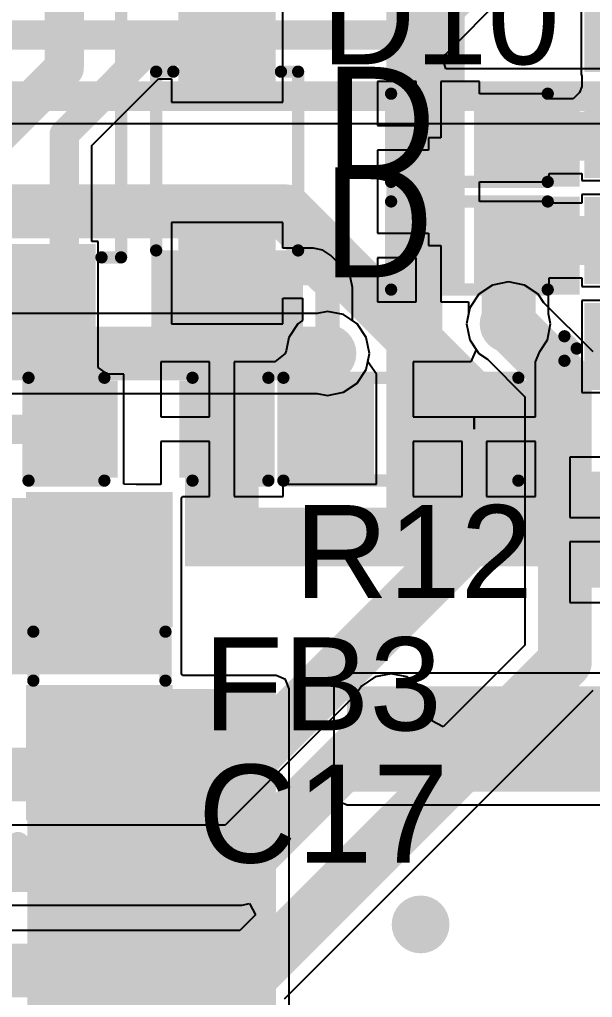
# Model space of a CAD drawing. Header units: millimetres. Extents: x -0.27 to 4.7, y -0.39 to 2.83.
# Drawn here: x 3.7332 to 3.9673, y 0.3139 to 0.7133 of the extents above; entities that cross this region are included whole.
import ezdxf

# ---------------------------------------------------------------- set-up
doc = ezdxf.new("R2010")
doc.units = ezdxf.units.MM
doc.header["$MEASUREMENT"] = 0
for name, color, linetype in [('BottomLayer', 5, 'Continuous'), ('BottomSolder', 6, 'Continuous'), ('TopLayer', 1, 'Continuous'), ('TopOverlay', 2, 'Continuous'), ('TopPaste', 8, 'Continuous'), ('TopSolder', 216, 'Continuous'), ('ViaHoleLayer', 16, 'Continuous')]:
    doc.layers.add(name, color=color, linetype=linetype)
doc.styles.add('Arial', font='', dxfattribs={"height": 0.2})
doc.styles.get('Arial').set_extended_font_data('Arial')

# ---------------------------------------------------------------- blocks, each defined once
blk = doc.blocks.new('14_TSSOP_52')
at = {"layer": 'TopLayer'}
for points in [[(-0.12992, 0.08563), (-0.08858, 0.08563), (-0.08858, 0.06791), (-0.12992, 0.06791)], [(0.08858, 0.08563), (0.12992, 0.08563), (0.12992, 0.06791), (0.08858, 0.06791)], [(-0.12992, 0.06004), (-0.08858, 0.06004), (-0.08858, 0.04232), (-0.12992, 0.04232)], [(0.08858, 0.06004), (0.12992, 0.06004), (0.12992, 0.04232), (0.08858, 0.04232)], [(-0.12992, 0.03445), (-0.08858, 0.03445), (-0.08858, 0.01673), (-0.12992, 0.01673)], [(0.08858, 0.03445), (0.12992, 0.03445), (0.12992, 0.01673), (0.08858, 0.01673)], [(-0.12992, 0.00886), (-0.08858, 0.00886), (-0.08858, -0.00886), (-0.12992, -0.00886)], [(0.08858, 0.00886), (0.12992, 0.00886), (0.12992, -0.00886), (0.08858, -0.00886)], [(-0.12992, -0.01673), (-0.08858, -0.01673), (-0.08858, -0.03445), (-0.12992, -0.03445)], [(0.08858, -0.01673), (0.12992, -0.01673), (0.12992, -0.03445), (0.08858, -0.03445)], [(-0.12992, -0.04232), (-0.08858, -0.04232), (-0.08858, -0.06004), (-0.12992, -0.06004)], [(0.08858, -0.04232), (0.12992, -0.04232), (0.12992, -0.06004), (0.08858, -0.06004)], [(-0.12992, -0.06791), (-0.08858, -0.06791), (-0.08858, -0.08563), (-0.12992, -0.08563)], [(0.08858, -0.06791), (0.12992, -0.06791), (0.12992, -0.08563), (0.08858, -0.08563)]]:
    blk.add_hatch(color=1, dxfattribs=at).paths.add_polyline_path(points)
at = {"layer": 'TopOverlay'}
blk.add_hatch(color=2, dxfattribs=at).paths.add_polyline_path([(-0.08402, 0.068), (-0.07302, 0.068), (-0.07302, 0.086), (-0.08402, 0.086)])
at = {"layer": 'TopPaste'}
for points in [[(-0.12992, 0.08563), (-0.08858, 0.08563), (-0.08858, 0.06791), (-0.12992, 0.06791)], [(0.08858, 0.08563), (0.12992, 0.08563), (0.12992, 0.06791), (0.08858, 0.06791)], [(-0.12992, 0.06004), (-0.08858, 0.06004), (-0.08858, 0.04232), (-0.12992, 0.04232)], [(0.08858, 0.06004), (0.12992, 0.06004), (0.12992, 0.04232), (0.08858, 0.04232)], [(-0.12992, 0.03445), (-0.08858, 0.03445), (-0.08858, 0.01673), (-0.12992, 0.01673)], [(0.08858, 0.03445), (0.12992, 0.03445), (0.12992, 0.01673), (0.08858, 0.01673)], [(-0.12992, 0.00886), (-0.08858, 0.00886), (-0.08858, -0.00886), (-0.12992, -0.00886)], [(0.08858, 0.00886), (0.12992, 0.00886), (0.12992, -0.00886), (0.08858, -0.00886)], [(-0.12992, -0.01673), (-0.08858, -0.01673), (-0.08858, -0.03445), (-0.12992, -0.03445)], [(0.08858, -0.01673), (0.12992, -0.01673), (0.12992, -0.03445), (0.08858, -0.03445)], [(-0.12992, -0.04232), (-0.08858, -0.04232), (-0.08858, -0.06004), (-0.12992, -0.06004)], [(0.08858, -0.04232), (0.12992, -0.04232), (0.12992, -0.06004), (0.08858, -0.06004)], [(-0.12992, -0.06791), (-0.08858, -0.06791), (-0.08858, -0.08563), (-0.12992, -0.08563)], [(0.08858, -0.06791), (0.12992, -0.06791), (0.12992, -0.08563), (0.08858, -0.08563)]]:
    blk.add_hatch(color=8, dxfattribs=at).paths.add_polyline_path(points)
at = {"layer": 'TopSolder'}
for points in [[(-0.13392, 0.08963), (-0.08458, 0.08963), (-0.08458, 0.06391), (-0.13392, 0.06391)], [(0.08458, 0.08963), (0.13392, 0.08963), (0.13392, 0.06391), (0.08458, 0.06391)], [(-0.13392, 0.06404), (-0.08458, 0.06404), (-0.08458, 0.03832), (-0.13392, 0.03832)], [(0.08458, 0.06404), (0.13392, 0.06404), (0.13392, 0.03832), (0.08458, 0.03832)], [(-0.13392, 0.03845), (-0.08458, 0.03845), (-0.08458, 0.01273), (-0.13392, 0.01273)], [(0.08458, 0.03845), (0.13392, 0.03845), (0.13392, 0.01273), (0.08458, 0.01273)], [(-0.13392, 0.01286), (-0.08458, 0.01286), (-0.08458, -0.01286), (-0.13392, -0.01286)], [(0.08458, 0.01286), (0.13392, 0.01286), (0.13392, -0.01286), (0.08458, -0.01286)], [(-0.13392, -0.01273), (-0.08458, -0.01273), (-0.08458, -0.03845), (-0.13392, -0.03845)], [(0.08458, -0.01273), (0.13392, -0.01273), (0.13392, -0.03845), (0.08458, -0.03845)], [(-0.13392, -0.03832), (-0.08458, -0.03832), (-0.08458, -0.06404), (-0.13392, -0.06404)], [(0.08458, -0.03832), (0.13392, -0.03832), (0.13392, -0.06404), (0.08458, -0.06404)], [(-0.13392, -0.06391), (-0.08458, -0.06391), (-0.08458, -0.08963), (-0.13392, -0.08963)], [(0.08458, -0.06391), (0.13392, -0.06391), (0.13392, -0.08963), (0.08458, -0.08963)]]:
    blk.add_hatch(color=216, dxfattribs=at).paths.add_polyline_path(points)
at = {"layer": 'TopOverlay'}
for points, const_width in [([(-0.09, 0.1), (-0.09, 0.092)], 0.005), ([(-0.09, 0.1), (0.09, 0.1)], 0.005), ([(0.09, 0.1), (0.09, 0.092)], 0.005), ([(-0.141, 0.082), (-0.141, 0.072)], 0.00787), ([(-0.141, 0.082), (-0.136, 0.077)], 0.00787), ([(-0.136, 0.077), (-0.141, 0.072)], 0.00787), ([(-0.09, -0.092), (-0.09, -0.1)], 0.005), ([(0.09, -0.092), (0.09, -0.1)], 0.005), ([(-0.09, -0.1), (0.09, -0.1)], 0.005)]:
    blk.add_lwpolyline(points, dxfattribs=dict(at, const_width=const_width))
for points, const_width in [([(-0.09125, 0.1, 1), (-0.08875, 0.1, 1)], 0.0025), ([(-0.09125, 0.1, 1), (-0.08875, 0.1, 1)], 0.0025), ([(0.08875, 0.1, 1), (0.09125, 0.1, 1)], 0.0025), ([(0.08875, 0.1, 1), (0.09125, 0.1, 1)], 0.0025), ([(-0.09125, 0.092, 1), (-0.08875, 0.092, 1)], 0.0025), ([(0.08875, 0.092, 1), (0.09125, 0.092, 1)], 0.0025), ([(-0.14297, 0.082, 1), (-0.13903, 0.082, 1)], 0.00394), ([(-0.14297, 0.082, 1), (-0.13903, 0.082, 1)], 0.00394), ([(-0.13797, 0.077, 1), (-0.13403, 0.077, 1)], 0.00394), ([(-0.13797, 0.077, 1), (-0.13403, 0.077, 1)], 0.00394), ([(-0.14297, 0.072, 1), (-0.13903, 0.072, 1)], 0.00394), ([(-0.14297, 0.072, 1), (-0.13903, 0.072, 1)], 0.00394), ([(-0.09125, -0.092, 1), (-0.08875, -0.092, 1)], 0.0025), ([(0.08875, -0.092, 1), (0.09125, -0.092, 1)], 0.0025), ([(-0.09125, -0.1, 1), (-0.08875, -0.1, 1)], 0.0025), ([(-0.09125, -0.1, 1), (-0.08875, -0.1, 1)], 0.0025), ([(0.08875, -0.1, 1), (0.09125, -0.1, 1)], 0.0025), ([(0.08875, -0.1, 1), (0.09125, -0.1, 1)], 0.0025)]:
    blk.add_lwpolyline(points, format="xyb", close=True, dxfattribs=dict(at, const_width=const_width))
blk = doc.blocks.new('R___0603_90')
at = {"layer": 'TopLayer'}
for points in [[(-0.015, 0.0175), (-0.015, -0.0175), (-0.045, -0.0175), (-0.045, 0.0175)], [(0.045, 0.0175), (0.045, -0.0175), (0.015, -0.0175), (0.015, 0.0175)]]:
    blk.add_hatch(color=1, dxfattribs=at).paths.add_polyline_path(points)
at = {"layer": 'TopPaste'}
for points in [[(-0.015, 0.0175), (-0.015, -0.0175), (-0.045, -0.0175), (-0.045, 0.0175)], [(0.045, 0.0175), (0.045, -0.0175), (0.015, -0.0175), (0.015, 0.0175)]]:
    blk.add_hatch(color=8, dxfattribs=at).paths.add_polyline_path(points)
at = {"layer": 'TopSolder'}
for points in [[(-0.011, 0.0215), (-0.011, -0.0215), (-0.049, -0.0215), (-0.049, 0.0215)], [(0.049, 0.0215), (0.049, -0.0215), (0.011, -0.0215), (0.011, 0.0215)]]:
    blk.add_hatch(color=216, dxfattribs=at).paths.add_polyline_path(points)
at = {"layer": 'TopOverlay', "const_width": 0.005}
for points in [[(-0.048, 0.021), (-0.048, -0.021)], [(0.048, 0.021), (-0.048, 0.021)], [(0.048, 0.021), (0.048, -0.021)], [(0.048, -0.021), (-0.048, -0.021)]]:
    blk.add_lwpolyline(points, dxfattribs=at)
at = {"layer": 'TopOverlay', "const_width": 0.0025}
for points in [[(-0.04925, 0.021, 1), (-0.04675, 0.021, 1)], [(-0.04925, 0.021, 1), (-0.04675, 0.021, 1)], [(0.04675, 0.021, 1), (0.04925, 0.021, 1)], [(0.04675, 0.021, 1), (0.04925, 0.021, 1)], [(-0.04925, -0.021, 1), (-0.04675, -0.021, 1)], [(-0.04925, -0.021, 1), (-0.04675, -0.021, 1)], [(0.04675, -0.021, 1), (0.04925, -0.021, 1)], [(0.04675, -0.021, 1), (0.04925, -0.021, 1)]]:
    blk.add_lwpolyline(points, format="xyb", close=True, dxfattribs=at)
blk = doc.blocks.new('DM3BT_DSF_PEJS_119')
at = {"layer": 'TopSolder'}
for points in [[(-0.21069, 0.32487), (-0.16332, 0.32487), (-0.16332, 0.26175), (-0.21069, 0.26175)], [(-0.12998, 0.26175), (-0.12998, 0.32487), (-0.09443, 0.32487), (-0.09443, 0.26175)], [(-0.08668, 0.26175), (-0.08668, 0.32487), (-0.05112, 0.32487), (-0.05112, 0.26175)], [(-0.04337, 0.26175), (-0.04337, 0.32487), (-0.00781, 0.32487), (-0.00781, 0.26175)], [(-0.00006, 0.26175), (-0.00006, 0.32487), (0.0355, 0.32487), (0.0355, 0.26175)]]:
    blk.add_hatch(color=216, dxfattribs=at).paths.add_polyline_path(points)
at = {"layer": 'TopOverlay', "const_width": 0.005}
for points in [[(-0.118, 0.333), (-0.113, 0.328)], [(-0.118, 0.333), (-0.108, 0.333)], [(-0.108, 0.333), (-0.113, 0.328)]]:
    blk.add_lwpolyline(points, dxfattribs=at)
at = {"layer": 'TopOverlay', "const_width": 0.0025}
for points in [[(-0.11925, 0.333, 1), (-0.11675, 0.333, 1)], [(-0.11925, 0.333, 1), (-0.11675, 0.333, 1)], [(-0.10925, 0.333, 1), (-0.10675, 0.333, 1)], [(-0.10925, 0.333, 1), (-0.10675, 0.333, 1)], [(-0.11425, 0.328, 1), (-0.11175, 0.328, 1)], [(-0.11425, 0.328, 1), (-0.11175, 0.328, 1)]]:
    blk.add_lwpolyline(points, format="xyb", close=True, dxfattribs=at)
blk = doc.blocks.new('I___0805_132')
at = {"layer": 'TopLayer'}
for points in [[(-0.06299, 0.02598), (-0.01575, 0.02598), (-0.01575, -0.02598), (-0.06299, -0.02598)], [(0.01575, 0.02598), (0.06299, 0.02598), (0.06299, -0.02598), (0.01575, -0.02598)]]:
    blk.add_hatch(color=1, dxfattribs=at).paths.add_polyline_path(points)
at = {"layer": 'TopPaste'}
for points in [[(-0.06299, 0.02598), (-0.01575, 0.02598), (-0.01575, -0.02598), (-0.06299, -0.02598)], [(0.01575, 0.02598), (0.06299, 0.02598), (0.06299, -0.02598), (0.01575, -0.02598)]]:
    blk.add_hatch(color=8, dxfattribs=at).paths.add_polyline_path(points)
at = {"layer": 'TopSolder'}
for points in [[(-0.06699, 0.02998), (-0.01175, 0.02998), (-0.01175, -0.02998), (-0.06699, -0.02998)], [(0.01175, 0.02998), (0.06699, 0.02998), (0.06699, -0.02998), (0.01175, -0.02998)]]:
    blk.add_hatch(color=216, dxfattribs=at).paths.add_polyline_path(points)
at = {"layer": 'TopOverlay', "const_width": 0.005}
for points in [[(-0.01, 0.027), (0.01, 0.027)], [(-0.01, -0.027), (0.01, -0.027)]]:
    blk.add_lwpolyline(points, dxfattribs=at)
at = {"layer": 'TopOverlay', "const_width": 0.0025}
for points in [[(-0.01125, 0.027, 1), (-0.00875, 0.027, 1)], [(0.00875, 0.027, 1), (0.01125, 0.027, 1)], [(-0.01125, -0.027, 1), (-0.00875, -0.027, 1)], [(0.00875, -0.027, 1), (0.01125, -0.027, 1)]]:
    blk.add_lwpolyline(points, format="xyb", close=True, dxfattribs=at)
blk = doc.blocks.new('DFN1006_2L__141')
at = {"layer": 'TopLayer'}
for points in [[(-0.02756, 0.01299), (-0.00591, 0.01299), (-0.00591, -0.01299), (-0.02756, -0.01299)], [(0.00591, 0.01299), (0.02756, 0.01299), (0.02756, -0.01299), (0.00591, -0.01299)]]:
    blk.add_hatch(color=1, dxfattribs=at).paths.add_polyline_path(points)
at = {"layer": 'TopOverlay'}
blk.add_hatch(color=2, dxfattribs=at).paths.add_polyline_path([(-0.045, -0.02), (-0.032, -0.02), (-0.032, 0.02), (-0.045, 0.02)])
at = {"layer": 'TopPaste'}
for points in [[(-0.02756, 0.01299), (-0.00591, 0.01299), (-0.00591, -0.01299), (-0.02756, -0.01299)], [(0.00591, 0.01299), (0.02756, 0.01299), (0.02756, -0.01299), (0.00591, -0.01299)]]:
    blk.add_hatch(color=8, dxfattribs=at).paths.add_polyline_path(points)
at = {"layer": 'TopSolder'}
for points in [[(-0.03156, 0.01699), (-0.00191, 0.01699), (-0.00191, -0.01699), (-0.03156, -0.01699)], [(0.00191, 0.01699), (0.03156, 0.01699), (0.03156, -0.01699), (0.00191, -0.01699)]]:
    blk.add_hatch(color=216, dxfattribs=at).paths.add_polyline_path(points)
at = {"layer": 'TopOverlay', "const_width": 0.005}
for points in [[(0.032, 0.018), (-0.032, 0.018)], [(-0.032, 0.018), (-0.032, -0.018)], [(0.032, 0.018), (0.032, -0.018)], [(0.032, -0.018), (-0.032, -0.018)]]:
    blk.add_lwpolyline(points, dxfattribs=at)
at = {"layer": 'TopOverlay', "const_width": 0.0025}
for points in [[(-0.03325, 0.018, 1), (-0.03075, 0.018, 1)], [(-0.03325, 0.018, 1), (-0.03075, 0.018, 1)], [(0.03075, 0.018, 1), (0.03325, 0.018, 1)], [(0.03075, 0.018, 1), (0.03325, 0.018, 1)], [(-0.03325, -0.018, 1), (-0.03075, -0.018, 1)], [(-0.03325, -0.018, 1), (-0.03075, -0.018, 1)], [(0.03075, -0.018, 1), (0.03325, -0.018, 1)], [(0.03075, -0.018, 1), (0.03325, -0.018, 1)]]:
    blk.add_lwpolyline(points, format="xyb", close=True, dxfattribs=at)
blk = doc.blocks.new('DFN1006_2L__142')
at = {"layer": 'TopLayer'}
for points in [[(-0.02756, 0.01299), (-0.00591, 0.01299), (-0.00591, -0.01299), (-0.02756, -0.01299)], [(0.00591, 0.01299), (0.02756, 0.01299), (0.02756, -0.01299), (0.00591, -0.01299)]]:
    blk.add_hatch(color=1, dxfattribs=at).paths.add_polyline_path(points)
at = {"layer": 'TopOverlay'}
blk.add_hatch(color=2, dxfattribs=at).paths.add_polyline_path([(-0.045, -0.02), (-0.032, -0.02), (-0.032, 0.02), (-0.045, 0.02)])
at = {"layer": 'TopPaste'}
for points in [[(-0.02756, 0.01299), (-0.00591, 0.01299), (-0.00591, -0.01299), (-0.02756, -0.01299)], [(0.00591, 0.01299), (0.02756, 0.01299), (0.02756, -0.01299), (0.00591, -0.01299)]]:
    blk.add_hatch(color=8, dxfattribs=at).paths.add_polyline_path(points)
at = {"layer": 'TopSolder'}
for points in [[(-0.03156, 0.01699), (-0.00191, 0.01699), (-0.00191, -0.01699), (-0.03156, -0.01699)], [(0.00191, 0.01699), (0.03156, 0.01699), (0.03156, -0.01699), (0.00191, -0.01699)]]:
    blk.add_hatch(color=216, dxfattribs=at).paths.add_polyline_path(points)
at = {"layer": 'TopOverlay', "const_width": 0.005}
for points in [[(0.032, 0.018), (-0.032, 0.018)], [(-0.032, 0.018), (-0.032, -0.018)], [(0.032, 0.018), (0.032, -0.018)], [(0.032, -0.018), (-0.032, -0.018)]]:
    blk.add_lwpolyline(points, dxfattribs=at)
at = {"layer": 'TopOverlay', "const_width": 0.0025}
for points in [[(-0.03325, 0.018, 1), (-0.03075, 0.018, 1)], [(-0.03325, 0.018, 1), (-0.03075, 0.018, 1)], [(0.03075, 0.018, 1), (0.03325, 0.018, 1)], [(0.03075, 0.018, 1), (0.03325, 0.018, 1)], [(-0.03325, -0.018, 1), (-0.03075, -0.018, 1)], [(-0.03325, -0.018, 1), (-0.03075, -0.018, 1)], [(0.03075, -0.018, 1), (0.03325, -0.018, 1)], [(0.03075, -0.018, 1), (0.03325, -0.018, 1)]]:
    blk.add_lwpolyline(points, format="xyb", close=True, dxfattribs=at)
blk = doc.blocks.new('SOD_323_157')
at = {"layer": 'TopLayer'}
for points in [[(-0.02953, -0.01772), (-0.06102, -0.01772), (-0.06102, 0.01772), (-0.02953, 0.01772)], [(0.06102, -0.01772), (0.02953, -0.01772), (0.02953, 0.01772), (0.06102, 0.01772)]]:
    blk.add_hatch(color=1, dxfattribs=at).paths.add_polyline_path(points)
at = {"layer": 'TopOverlay'}
for points in [[(-0.079, 0.019), (-0.036, 0.019), (-0.036, 0.031), (-0.079, 0.031)], [(-0.079, -0.02), (-0.062, -0.02), (-0.062, 0.02), (-0.079, 0.02)], [(-0.079, -0.031), (-0.036, -0.031), (-0.036, -0.019), (-0.079, -0.019)]]:
    blk.add_hatch(color=2, dxfattribs=at).paths.add_polyline_path(points)
at = {"layer": 'TopPaste'}
for points in [[(-0.02953, -0.01772), (-0.06102, -0.01772), (-0.06102, 0.01772), (-0.02953, 0.01772)], [(0.06102, -0.01772), (0.02953, -0.01772), (0.02953, 0.01772), (0.06102, 0.01772)]]:
    blk.add_hatch(color=8, dxfattribs=at).paths.add_polyline_path(points)
at = {"layer": 'TopSolder'}
for points in [[(-0.02736, -0.01988), (-0.06319, -0.01988), (-0.06319, 0.01988), (-0.02736, 0.01988)], [(0.06319, -0.01988), (0.02736, -0.01988), (0.02736, 0.01988), (0.06319, 0.01988)]]:
    blk.add_hatch(color=216, dxfattribs=at).paths.add_polyline_path(points)
at = {"layer": 'TopOverlay', "const_width": 0.005}
for points in [[(-0.036, 0.029), (0.037, 0.029)], [(0.037, 0.029), (0.037, 0.022)], [(0.037, -0.022), (0.037, -0.029)], [(-0.036, -0.029), (0.037, -0.029)]]:
    blk.add_lwpolyline(points, dxfattribs=at)
at = {"layer": 'TopOverlay', "const_width": 0.0025}
for points in [[(-0.03725, 0.029, 1), (-0.03475, 0.029, 1)], [(0.03575, 0.029, 1), (0.03825, 0.029, 1)], [(0.03575, 0.029, 1), (0.03825, 0.029, 1)], [(0.03575, 0.022, 1), (0.03825, 0.022, 1)], [(0.03575, -0.022, 1), (0.03825, -0.022, 1)], [(-0.03725, -0.029, 1), (-0.03475, -0.029, 1)], [(0.03575, -0.029, 1), (0.03825, -0.029, 1)], [(0.03575, -0.029, 1), (0.03825, -0.029, 1)]]:
    blk.add_lwpolyline(points, format="xyb", close=True, dxfattribs=at)
blk = doc.blocks.new('C___0603_208')
at = {"layer": 'TopLayer'}
for points in [[(-0.015, 0.0175), (-0.015, -0.0175), (-0.045, -0.0175), (-0.045, 0.0175)], [(0.045, 0.0175), (0.045, -0.0175), (0.015, -0.0175), (0.015, 0.0175)]]:
    blk.add_hatch(color=1, dxfattribs=at).paths.add_polyline_path(points)
at = {"layer": 'TopPaste'}
for points in [[(-0.015, 0.0175), (-0.015, -0.0175), (-0.045, -0.0175), (-0.045, 0.0175)], [(0.045, 0.0175), (0.045, -0.0175), (0.015, -0.0175), (0.015, 0.0175)]]:
    blk.add_hatch(color=8, dxfattribs=at).paths.add_polyline_path(points)
at = {"layer": 'TopSolder'}
for points in [[(-0.01264, 0.01986), (-0.01264, -0.01986), (-0.04736, -0.01986), (-0.04736, 0.01986)], [(0.04736, 0.01986), (0.04736, -0.01986), (0.01264, -0.01986), (0.01264, 0.01986)]]:
    blk.add_hatch(color=216, dxfattribs=at).paths.add_polyline_path(points)
at = {"layer": 'TopOverlay', "const_width": 0.005}
for points in [[(-0.049, 0.021), (-0.049, -0.021)], [(-0.018, 0.021), (-0.049, 0.021)], [(0.049, 0.021), (0.018, 0.021)], [(0.049, 0.021), (0.049, -0.021)], [(-0.018, -0.021), (-0.049, -0.021)], [(0.049, -0.021), (0.018, -0.021)]]:
    blk.add_lwpolyline(points, dxfattribs=at)
at = {"layer": 'TopOverlay', "const_width": 0.0025}
for points in [[(-0.05025, 0.021, 1), (-0.04775, 0.021, 1)], [(-0.05025, 0.021, 1), (-0.04775, 0.021, 1)], [(-0.01925, 0.021, 1), (-0.01675, 0.021, 1)], [(0.01675, 0.021, 1), (0.01925, 0.021, 1)], [(0.04775, 0.021, 1), (0.05025, 0.021, 1)], [(0.04775, 0.021, 1), (0.05025, 0.021, 1)], [(-0.05025, -0.021, 1), (-0.04775, -0.021, 1)], [(-0.05025, -0.021, 1), (-0.04775, -0.021, 1)], [(-0.01925, -0.021, 1), (-0.01675, -0.021, 1)], [(0.01675, -0.021, 1), (0.01925, -0.021, 1)], [(0.04775, -0.021, 1), (0.05025, -0.021, 1)], [(0.04775, -0.021, 1), (0.05025, -0.021, 1)]]:
    blk.add_lwpolyline(points, format="xyb", close=True, dxfattribs=at)

msp = doc.modelspace()

# ---------------------------------------------------------------- hatches: boundary and pattern name
at = {"layer": 'BottomLayer'}
h = msp.add_hatch(color=5, dxfattribs=at)
edge = h.paths.add_edge_path()
edge.add_arc((3.933, 0.589), 0.01181, 0, 360)
h = msp.add_hatch(color=5, dxfattribs=at)
edge = h.paths.add_edge_path()
edge.add_arc((3.859, 0.57693), 0.01181, 0, 360)
h = msp.add_hatch(color=5, dxfattribs=at)
edge = h.paths.add_edge_path()
edge.add_arc((3.81586, 0.505), 0.01181, 0, 360)
h = msp.add_hatch(color=5, dxfattribs=at)
edge = h.paths.add_edge_path()
edge.add_arc((3.921, 0.505), 0.01181, 0, 360)
h = msp.add_hatch(color=5, dxfattribs=at)
edge = h.paths.add_edge_path()
edge.add_arc((3.885, 0.429), 0.01181, 0, 360)
h = msp.add_hatch(color=5, dxfattribs=at)
edge = h.paths.add_edge_path()
edge.add_arc((3.89705, 0.34377), 0.01181, 0, 360)
at = {"layer": 'BottomSolder'}
h = msp.add_hatch(color=6, dxfattribs=at)
edge = h.paths.add_edge_path()
edge.add_arc((3.933, 0.589), 0.00591, 0, 360)
h = msp.add_hatch(color=6, dxfattribs=at)
edge = h.paths.add_edge_path()
edge.add_arc((3.859, 0.57693), 0.00591, 0, 360)
h = msp.add_hatch(color=6, dxfattribs=at)
edge = h.paths.add_edge_path()
edge.add_arc((3.81586, 0.505), 0.00591, 0, 360)
h = msp.add_hatch(color=6, dxfattribs=at)
edge = h.paths.add_edge_path()
edge.add_arc((3.921, 0.505), 0.00591, 0, 360)
h = msp.add_hatch(color=6, dxfattribs=at)
edge = h.paths.add_edge_path()
edge.add_arc((3.885, 0.429), 0.00591, 0, 360)
h = msp.add_hatch(color=6, dxfattribs=at)
edge = h.paths.add_edge_path()
edge.add_arc((3.89705, 0.34377), 0.00591, 0, 360)
at = {"layer": 'TopLayer'}
for points in [[(3.883, 0.603), (3.915, 0.603), (3.915, 0.857), (3.883, 0.857)], [(3.883, 0.503), (3.906, 0.503), (3.906, 0.621), (3.883, 0.621)], [(3.9, 0.48994), (3.946, 0.48994), (3.946, 0.56594), (3.9, 0.56594)], [(3.68482, 0.44595), (3.794, 0.44595), (3.794, 0.51795), (3.68482, 0.51795)], [(3.80086, 0.48994), (3.906, 0.48994), (3.906, 0.514), (3.80086, 0.514)], [(3.73642, 0.19195), (3.838, 0.19195), (3.838, 0.43995), (3.73642, 0.43995)], [(4.37, 0.398), (4.37, 0.441), (3.867, 0.441), (3.867, 0.398)]]:
    msp.add_hatch(color=1, dxfattribs=at).paths.add_polyline_path(points)
h = msp.add_hatch(color=1, dxfattribs=at)
edge = h.paths.add_edge_path()
edge.add_arc((3.933, 0.589), 0.01181, 0, 360)
h = msp.add_hatch(color=1, dxfattribs=at)
edge = h.paths.add_edge_path()
edge.add_arc((3.859, 0.57693), 0.01181, 0, 360)
h = msp.add_hatch(color=1, dxfattribs=at)
edge = h.paths.add_edge_path()
edge.add_arc((3.81586, 0.505), 0.01181, 0, 360)
h = msp.add_hatch(color=1, dxfattribs=at)
edge = h.paths.add_edge_path()
edge.add_arc((3.921, 0.505), 0.01181, 0, 360)
h = msp.add_hatch(color=1, dxfattribs=at)
edge = h.paths.add_edge_path()
edge.add_arc((3.885, 0.429), 0.01181, 0, 360)
h = msp.add_hatch(color=1, dxfattribs=at)
edge = h.paths.add_edge_path()
edge.add_arc((3.89705, 0.34377), 0.01181, 0, 360)
at = {"layer": 'TopSolder'}
h = msp.add_hatch(color=216, dxfattribs=at)
edge = h.paths.add_edge_path()
edge.add_arc((3.933, 0.589), 0.00591, 0, 360)
h = msp.add_hatch(color=216, dxfattribs=at)
edge = h.paths.add_edge_path()
edge.add_arc((3.859, 0.57693), 0.00591, 0, 360)
h = msp.add_hatch(color=216, dxfattribs=at)
edge = h.paths.add_edge_path()
edge.add_arc((3.81586, 0.505), 0.00591, 0, 360)
h = msp.add_hatch(color=216, dxfattribs=at)
edge = h.paths.add_edge_path()
edge.add_arc((3.921, 0.505), 0.00591, 0, 360)
h = msp.add_hatch(color=216, dxfattribs=at)
edge = h.paths.add_edge_path()
edge.add_arc((3.885, 0.429), 0.00591, 0, 360)
h = msp.add_hatch(color=216, dxfattribs=at)
edge = h.paths.add_edge_path()
edge.add_arc((3.89705, 0.34377), 0.00591, 0, 360)
at = {"layer": 'ViaHoleLayer'}
h = msp.add_hatch(color=16, dxfattribs=at)
edge = h.paths.add_edge_path()
edge.add_arc((3.933, 0.589), 0.00591, 0, 360)
h = msp.add_hatch(color=16, dxfattribs=at)
edge = h.paths.add_edge_path()
edge.add_arc((3.859, 0.57693), 0.00591, 0, 360)
h = msp.add_hatch(color=16, dxfattribs=at)
edge = h.paths.add_edge_path()
edge.add_arc((3.81586, 0.505), 0.00591, 0, 360)
h = msp.add_hatch(color=16, dxfattribs=at)
edge = h.paths.add_edge_path()
edge.add_arc((3.921, 0.505), 0.00591, 0, 360)
h = msp.add_hatch(color=16, dxfattribs=at)
edge = h.paths.add_edge_path()
edge.add_arc((3.885, 0.429), 0.00591, 0, 360)
h = msp.add_hatch(color=16, dxfattribs=at)
edge = h.paths.add_edge_path()
edge.add_arc((3.89705, 0.34377), 0.00591, 0, 360)

# ---------------------------------------------------------------- linework, layer by layer
at = {"layer": 'BottomLayer'}
for p, q in [((3.90716, 0.69907), (3.94393, 0.73584)), ((3.90588, 0.69822), (3.90716, 0.69907)), ((3.9074, 0.69322), (3.90588, 0.69822)), ((3.97123, 0.69322), (3.9074, 0.69322)), ((3.71372, 0.67078), (3.97587, 0.67078)), ((3.92644, 0.60484), (3.92088, 0.60112)), ((3.933, 0.60614), (3.92644, 0.60484)), ((3.93956, 0.60484), (3.933, 0.60614)), ((3.94512, 0.60112), (3.93956, 0.60484)), ((3.92088, 0.60112), (3.91716, 0.59556)), ((3.94747, 0.5976), (3.94512, 0.60112)), ((3.91716, 0.59556), (3.91586, 0.589)), ((3.96754, 0.57754), (3.94747, 0.5976)), ((3.85484, 0.59325), (3.64581, 0.59325)), ((3.859, 0.59407), (3.85484, 0.59325)), ((3.86556, 0.59277), (3.859, 0.59407)), ((3.87112, 0.58905), (3.86556, 0.59277)), ((3.87484, 0.58349), (3.87112, 0.58905)), ((3.91586, 0.589), (3.91716, 0.58244)), ((3.87614, 0.57693), (3.87484, 0.58349)), ((3.91716, 0.58244), (3.92088, 0.57688)), ((3.87484, 0.57037), (3.87614, 0.57693)), ((3.92088, 0.57688), (3.9244, 0.57453)), ((3.9244, 0.57453), (3.93969, 0.55924)), ((3.87112, 0.56481), (3.87484, 0.57037)), ((3.86556, 0.5611), (3.87112, 0.56481)), ((3.65256, 0.56062), (3.85484, 0.56062)), ((3.85484, 0.56062), (3.859, 0.55979)), ((3.859, 0.55979), (3.86556, 0.5611)), ((3.93969, 0.55924), (3.93969, 0.45776)), ((3.93969, 0.45776), (3.90632, 0.42439)), ((3.87844, 0.44484), (3.87288, 0.44112)), ((3.885, 0.44614), (3.87844, 0.44484)), ((3.89156, 0.44484), (3.885, 0.44614)), ((3.89712, 0.44112), (3.89156, 0.44484)), ((3.84148, 0.31341), (3.96754, 0.43946)), ((3.87288, 0.44112), (3.87053, 0.4376)), ((3.90084, 0.43556), (3.89712, 0.44112)), ((3.87053, 0.4376), (3.81719, 0.38426)), ((3.90214, 0.429), (3.90084, 0.43556)), ((3.90171, 0.42686), (3.90214, 0.429)), ((3.90632, 0.42439), (3.90171, 0.42686)), ((3.81719, 0.38426), (3.48328, 0.38426)), ((3.25116, 0.35164), (3.82395, 0.35164)), ((3.82395, 0.35164), (3.82713, 0.35227)), ((3.82713, 0.35227), (3.82959, 0.34766)), ((3.82959, 0.34766), (3.82319, 0.34126)), ((3.82319, 0.34126), (3.47898, 0.34126))]:
    msp.add_line(p, q, dxfattribs=at)
for points, const_width in [([(3.89923, 0.707), (3.936, 0.74377)], 0.012), ([(3.673, 0.707), (3.89923, 0.707)], 0.012), ([(3.701, 0.682), (3.97587, 0.682)], 0.012), ([(3.661, 0.63495), (3.84205, 0.63495)], 0.022), ([(3.84205, 0.63495), (3.921, 0.556)], 0.022), ([(3.933, 0.589), (3.956, 0.566)], 0.022), ([(3.64581, 0.57693), (3.859, 0.57693)], 0.022), ([(3.956, 0.451), (3.956, 0.566)], 0.022), ([(3.921, 0.505), (3.921, 0.556)], 0.022), ([(3.82106, 0.405), (3.921, 0.50494)], 0.022), ([(3.921, 0.50494), (3.921, 0.505)], 0.022), ([(3.82995, 0.32495), (3.956, 0.451)], 0.022), ([(3.82395, 0.36795), (3.885, 0.429)], 0.022), ([(3.679, 0.405), (3.82106, 0.405)], 0.022), ([(3.247, 0.36795), (3.82395, 0.36795)], 0.022), ([(3.47482, 0.32495), (3.82995, 0.32495)], 0.022)]:
    msp.add_lwpolyline(points, dxfattribs=dict(at, const_width=const_width))
for points, const_width in [([(3.89623, 0.707, 1), (3.90223, 0.707, 1)], 0.006), ([(3.89623, 0.707, 1), (3.90223, 0.707, 1)], 0.006), ([(3.83655, 0.63495, 1), (3.84755, 0.63495, 1)], 0.011), ([(3.83655, 0.63495, 1), (3.84755, 0.63495, 1)], 0.011), ([(3.9275, 0.589, 1), (3.9385, 0.589, 1)], 0.011), ([(3.8535, 0.57693, 1), (3.8645, 0.57693, 1)], 0.011), ([(3.9505, 0.566, 1), (3.9615, 0.566, 1)], 0.011), ([(3.9505, 0.566, 1), (3.9615, 0.566, 1)], 0.011), ([(3.9155, 0.556, 1), (3.9265, 0.556, 1)], 0.011), ([(3.9155, 0.556, 1), (3.9265, 0.556, 1)], 0.011), ([(3.9155, 0.505, 1), (3.9265, 0.505, 1)], 0.011), ([(3.9155, 0.505, 1), (3.9265, 0.505, 1)], 0.011), ([(3.9155, 0.50494, 1), (3.9265, 0.50494, 1)], 0.011), ([(3.9155, 0.50494, 1), (3.9265, 0.50494, 1)], 0.011), ([(3.9505, 0.451, 1), (3.9615, 0.451, 1)], 0.011), ([(3.9505, 0.451, 1), (3.9615, 0.451, 1)], 0.011), ([(3.8795, 0.429, 1), (3.8905, 0.429, 1)], 0.011), ([(3.81556, 0.405, 1), (3.82656, 0.405, 1)], 0.011), ([(3.81556, 0.405, 1), (3.82656, 0.405, 1)], 0.011), ([(3.81845, 0.36795, 1), (3.82945, 0.36795, 1)], 0.011), ([(3.81845, 0.36795, 1), (3.82945, 0.36795, 1)], 0.011), ([(3.82445, 0.32495, 1), (3.83545, 0.32495, 1)], 0.011), ([(3.82445, 0.32495, 1), (3.83545, 0.32495, 1)], 0.011)]:
    msp.add_lwpolyline(points, format="xyb", close=True, dxfattribs=dict(at, const_width=const_width))
at = {"layer": 'TopLayer'}
for p, q in [((3.96259, 0.724), (3.96259, 0.691)), ((3.84072, 0.67953), (3.84072, 0.71764)), ((3.96259, 0.691), (3.96295, 0.69013)), ((3.76267, 0.66181), (3.78992, 0.68906)), ((3.78992, 0.68906), (3.79528, 0.68906)), ((3.79528, 0.68906), (3.79528, 0.67953)), ((3.89527, 0.68799), (3.87944, 0.68799)), ((3.87944, 0.68799), (3.87944, 0.67)), ((3.89527, 0.67), (3.89527, 0.68799)), ((3.92109, 0.68799), (3.90527, 0.68799)), ((3.90527, 0.68799), (3.90527, 0.665)), ((3.92109, 0.68299), (3.92109, 0.68799)), ((3.96295, 0.69013), (3.96295, 0.68597)), ((3.94956, 0.68299), (3.92109, 0.68299)), ((3.94956, 0.68097), (3.94956, 0.68299)), ((3.96196, 0.68352), (3.95942, 0.68097)), ((3.96295, 0.68597), (3.96196, 0.68352)), ((3.79528, 0.67953), (3.84072, 0.67953)), ((3.95942, 0.68097), (3.94956, 0.68097)), ((3.87944, 0.67), (3.89527, 0.67)), ((3.90527, 0.665), (3.90027, 0.665)), ((3.90027, 0.665), (3.90027, 0.66)), ((3.76267, 0.62258), (3.76267, 0.66181)), ((3.90027, 0.66), (3.87944, 0.66)), ((3.87944, 0.66), (3.87944, 0.64201)), ((3.92109, 0.63899), (3.92109, 0.64701)), ((3.92109, 0.64701), (3.94956, 0.64701)), ((3.94956, 0.64701), (3.94956, 0.65039)), ((3.94956, 0.65039), (3.96296, 0.65039)), ((3.96296, 0.65039), (3.96296, 0.64758)), ((3.96296, 0.64758), (4.02807, 0.64758)), ((3.87944, 0.64201), (3.87944, 0.626)), ((3.94956, 0.63899), (3.92109, 0.63899)), ((3.94956, 0.63834), (3.94956, 0.63899)), ((4.02807, 0.64183), (3.96296, 0.64183)), ((3.96296, 0.64183), (3.96296, 0.63834)), ((3.96296, 0.63834), (3.94956, 0.63834)), ((3.84072, 0.63047), (3.79528, 0.63047)), ((3.79528, 0.63047), (3.79528, 0.58898)), ((3.84072, 0.61992), (3.84072, 0.63047)), ((3.87944, 0.626), (3.90027, 0.626)), ((3.90027, 0.626), (3.90027, 0.621)), ((3.76531, 0.62258), (3.76267, 0.62258)), ((3.76531, 0.57124), (3.76531, 0.62258)), ((3.85314, 0.61992), (3.84072, 0.61992)), ((3.85704, 0.61914), (3.85314, 0.61992)), ((3.86035, 0.61693), (3.85704, 0.61914)), ((3.90027, 0.621), (3.90527, 0.621)), ((3.90527, 0.621), (3.90527, 0.59801)), ((3.86621, 0.61108), (3.86035, 0.61693)), ((3.89527, 0.616), (3.87944, 0.616)), ((3.87944, 0.616), (3.87944, 0.59801)), ((3.89527, 0.59801), (3.89527, 0.616)), ((3.86842, 0.60777), (3.86621, 0.61108)), ((3.8692, 0.60387), (3.86842, 0.60777)), ((3.94956, 0.60301), (3.94956, 0.60776)), ((3.94956, 0.60776), (3.96296, 0.60776)), ((3.96296, 0.60776), (3.96296, 0.60427)), ((3.8692, 0.59034), (3.8692, 0.60387)), ((3.94931, 0.59316), (3.94931, 0.60301)), ((3.94931, 0.60301), (3.94956, 0.60301)), ((3.96296, 0.60427), (4.02807, 0.60427)), ((3.84072, 0.58898), (3.84072, 0.59953)), ((3.84072, 0.59953), (3.8488, 0.59953)), ((3.8488, 0.59953), (3.8488, 0.59034)), ((3.87944, 0.59801), (3.89527, 0.59801)), ((3.90527, 0.59801), (3.91669, 0.59801)), ((3.91669, 0.59801), (3.91669, 0.59316)), ((4.02807, 0.59852), (3.96296, 0.59852)), ((3.96296, 0.59852), (3.96296, 0.56096)), ((3.91669, 0.59316), (3.91586, 0.589)), ((3.95014, 0.589), (3.94931, 0.59316)), ((3.79528, 0.58898), (3.84072, 0.58898)), ((3.84688, 0.58905), (3.84316, 0.58349)), ((3.8488, 0.59034), (3.84688, 0.58905)), ((3.87112, 0.58905), (3.8692, 0.59034)), ((3.87484, 0.58349), (3.87112, 0.58905)), ((3.91586, 0.589), (3.91716, 0.58244)), ((3.94884, 0.58244), (3.95014, 0.589)), ((3.84316, 0.58349), (3.84207, 0.578)), ((3.87614, 0.57693), (3.87484, 0.58349)), ((3.91716, 0.58244), (3.9198, 0.5785)), ((3.94573, 0.57779), (3.94884, 0.58244)), ((3.84177, 0.57686), (3.83744, 0.5735)), ((3.84207, 0.578), (3.84177, 0.57686)), ((3.87546, 0.5735), (3.87614, 0.57693)), ((3.9198, 0.5785), (3.91762, 0.5735)), ((3.944, 0.5735), (3.94573, 0.57779)), ((3.76918, 0.5685), (3.76531, 0.57124)), ((3.81086, 0.5735), (3.79086, 0.5735)), ((3.79086, 0.5735), (3.79086, 0.551)), ((3.81086, 0.551), (3.81086, 0.5735)), ((3.83744, 0.5735), (3.82086, 0.5735)), ((3.82086, 0.5735), (3.82086, 0.546)), ((3.879, 0.5685), (3.87546, 0.5735)), ((3.91762, 0.5735), (3.894, 0.5735)), ((3.894, 0.5735), (3.894, 0.551)), ((3.944, 0.551), (3.944, 0.5735)), ((3.944, 0.5735), (3.944, 0.5735)), ((3.77586, 0.5685), (3.76918, 0.5685)), ((3.77586, 0.5235), (3.77586, 0.5685)), ((3.879, 0.5235), (3.879, 0.5685)), ((3.879, 0.5685), (3.879, 0.5685)), ((3.96296, 0.56096), (4.02807, 0.56096)), ((3.79086, 0.551), (3.81086, 0.551)), ((3.894, 0.551), (3.919, 0.551)), ((3.919, 0.551), (3.919, 0.546)), ((3.919, 0.546), (3.919, 0.551)), ((3.919, 0.551), (3.944, 0.551)), ((3.82086, 0.546), (3.82086, 0.5185)), ((3.919, 0.546), (3.919, 0.546)), ((3.81086, 0.541), (3.79086, 0.541)), ((3.79086, 0.541), (3.79086, 0.52336)), ((3.81086, 0.5185), (3.81086, 0.541)), ((3.914, 0.541), (3.894, 0.541)), ((3.894, 0.541), (3.894, 0.5185)), ((3.914, 0.5185), (3.914, 0.541)), ((3.944, 0.541), (3.924, 0.541)), ((3.924, 0.541), (3.924, 0.5185)), ((3.944, 0.5185), (3.944, 0.541)), ((3.99052, 0.53463), (3.95796, 0.53463)), ((3.95796, 0.53463), (3.95796, 0.50994)), ((3.7808, 0.52336), (3.77586, 0.5235)), ((3.79086, 0.52336), (3.7808, 0.52336)), ((3.84086, 0.5185), (3.84086, 0.5235)), ((3.84086, 0.5235), (3.879, 0.5235)), ((3.79941, 0.51795), (3.79978, 0.5185)), ((3.79941, 0.44595), (3.79941, 0.51795)), ((3.79978, 0.5185), (3.81086, 0.5185)), ((3.82086, 0.5185), (3.84086, 0.5185)), ((3.894, 0.5185), (3.914, 0.5185)), ((3.924, 0.5185), (3.944, 0.5185)), ((3.95796, 0.50994), (3.99052, 0.50994)), ((3.99052, 0.49994), (3.95796, 0.49994)), ((3.95796, 0.49994), (3.95796, 0.47526)), ((3.95796, 0.47526), (3.99052, 0.47526)), ((3.79981, 0.44536), (3.79941, 0.44595)), ((3.838, 0.44536), (3.79981, 0.44536)), ((3.84183, 0.44378), (3.838, 0.44536)), ((3.84341, 0.43995), (3.84183, 0.44378)), ((3.86317, 0.44483), (3.86159, 0.441)), ((3.867, 0.44641), (3.86317, 0.44483)), ((4.32872, 0.44641), (3.867, 0.44641)), ((3.84341, 0.19195), (3.84341, 0.43995)), ((3.86159, 0.441), (3.86159, 0.398)), ((3.86159, 0.398), (3.86317, 0.39417)), ((3.86317, 0.39417), (3.867, 0.39259)), ((3.867, 0.39259), (4.32872, 0.39259))]:
    msp.add_line(p, q, dxfattribs=at)
for points, const_width in [([(3.75146, 0.69346), (3.75146, 0.81541)], 0.016), ([(3.75146, 0.66646), (3.78528, 0.70028)], 0.012), ([(3.78528, 0.70028), (3.818, 0.70028)], 0.012), ([(3.70027, 0.64227), (3.75146, 0.69346)], 0.016), ([(3.93541, 0.66568), (3.99166, 0.66568)], 0.02), ([(3.75146, 0.59691), (3.75146, 0.66646)], 0.012), ([(3.93473, 0.665), (3.93541, 0.66568)], 0.012), ([(3.93895, 0.62305), (3.99552, 0.62305)], 0.02), ([(3.933, 0.589), (3.933, 0.61927)], 0.022), ([(3.818, 0.60972), (3.85314, 0.60972)], 0.01), ([(3.85314, 0.60972), (3.859, 0.60387)], 0.01), ([(3.859, 0.57693), (3.859, 0.60387)], 0.01), ([(3.859, 0.546), (3.859, 0.57693)], 0.01), ([(3.81586, 0.505), (3.81586, 0.546)], 0.03), ([(3.71986, 0.546), (3.75586, 0.546)], 0.012), ([(3.921, 0.505), (3.92106, 0.50494)], 0.03), ([(3.92106, 0.50494), (3.99552, 0.50494)], 0.03), ([(3.76582, 0.41395), (3.76682, 0.41295)], 0.04)]:
    msp.add_lwpolyline(points, dxfattribs=dict(at, const_width=const_width))
for points, const_width in [([(3.78228, 0.70028, 1), (3.78828, 0.70028, 1)], 0.006), ([(3.78228, 0.70028, 1), (3.78828, 0.70028, 1)], 0.006), ([(3.815, 0.70028, 1), (3.821, 0.70028, 1)], 0.006), ([(3.74746, 0.69346, 1), (3.75546, 0.69346, 1)], 0.008), ([(3.74746, 0.69346, 1), (3.75546, 0.69346, 1)], 0.008), ([(3.93041, 0.66568, 1), (3.94041, 0.66568, 1)], 0.01), ([(3.74846, 0.66646, 1), (3.75446, 0.66646, 1)], 0.006), ([(3.74846, 0.66646, 1), (3.75446, 0.66646, 1)], 0.006), ([(3.93173, 0.665, 1), (3.93773, 0.665, 1)], 0.006), ([(3.93241, 0.66568, 1), (3.93841, 0.66568, 1)], 0.006), ([(3.93395, 0.62305, 1), (3.94395, 0.62305, 1)], 0.01), ([(3.9275, 0.61927, 1), (3.9385, 0.61927, 1)], 0.011), ([(3.8155, 0.60972, 1), (3.8205, 0.60972, 1)], 0.005), ([(3.85064, 0.60972, 1), (3.85564, 0.60972, 1)], 0.005), ([(3.85064, 0.60972, 1), (3.85564, 0.60972, 1)], 0.005), ([(3.8565, 0.60387, 1), (3.8615, 0.60387, 1)], 0.005), ([(3.8565, 0.60387, 1), (3.8615, 0.60387, 1)], 0.005), ([(3.74846, 0.59691, 1), (3.75446, 0.59691, 1)], 0.006), ([(3.9275, 0.589, 1), (3.9385, 0.589, 1)], 0.011), ([(3.8565, 0.57693, 1), (3.8615, 0.57693, 1)], 0.005), ([(3.8565, 0.57693, 1), (3.8615, 0.57693, 1)], 0.005), ([(3.80836, 0.546, 1), (3.82336, 0.546, 1)], 0.015), ([(3.75286, 0.546, 1), (3.75886, 0.546, 1)], 0.006), ([(3.8565, 0.546, 1), (3.8615, 0.546, 1)], 0.005), ([(3.80836, 0.505, 1), (3.82336, 0.505, 1)], 0.015), ([(3.9135, 0.505, 1), (3.9285, 0.505, 1)], 0.015), ([(3.91356, 0.50494, 1), (3.92856, 0.50494, 1)], 0.015), ([(3.91356, 0.50494, 1), (3.92856, 0.50494, 1)], 0.015), ([(3.75582, 0.41395, 1), (3.77582, 0.41395, 1)], 0.02), ([(3.75682, 0.41295, 1), (3.77682, 0.41295, 1)], 0.02)]:
    msp.add_lwpolyline(points, format="xyb", close=True, dxfattribs=dict(at, const_width=const_width))
at = {"layer": 'TopOverlay', "const_width": 0.01}
for points in [[(3.7325, 0.3765), (3.741, 0.368)], [(3.741, 0.368), (3.804, 0.368)]]:
    msp.add_lwpolyline(points, dxfattribs=at)
at = {"layer": 'TopOverlay', "const_width": 0.005}
for points in [[(3.73, 0.3765, 1), (3.735, 0.3765, 1)], [(3.7385, 0.368, 1), (3.7435, 0.368, 1)], [(3.7385, 0.368, 1), (3.7435, 0.368, 1)], [(3.8015, 0.368, 1), (3.8065, 0.368, 1)]]:
    msp.add_lwpolyline(points, format="xyb", close=True, dxfattribs=at)

# ---------------------------------------------------------------- block references
for name, p, rotation in [('DM3BT_DSF_PEJS_119', (4.28882, 0.69195), 90), ('14_TSSOP_52', (3.67468, 0.70616), 90), ('SOD_323_157', (3.818, 0.655), 90), ('DFN1006_2L__141', (3.917, 0.665), 180), ('DFN1006_2L__142', (3.917, 0.621), 180), ('C___0603_208', (3.78586, 0.546), 180), ('R___0603_90', (3.889, 0.546), 180), ('I___0805_132', (3.76582, 0.45332), 90)]:
    msp.add_blockref(name, p, dxfattribs=dict(rotation=rotation))

# ---------------------------------------------------------------- texts
at = {"layer": 'TopOverlay', "style": 'Arial'}
for s, height, p in [('D10', 0.038, (3.85652, 0.69501)), ('D', 0.045, (3.858, 0.649)), ('D', 0.045, (3.857, 0.608)), ('R12', 0.038, (3.84552, 0.47701)), ('FB3', 0.038, (3.80835, 0.42301)), ('C17', 0.04, (3.80602, 0.36901))]:
    msp.add_text(s, height=height, dxfattribs=at).set_placement(p)

doc.saveas('drawing.dxf')
